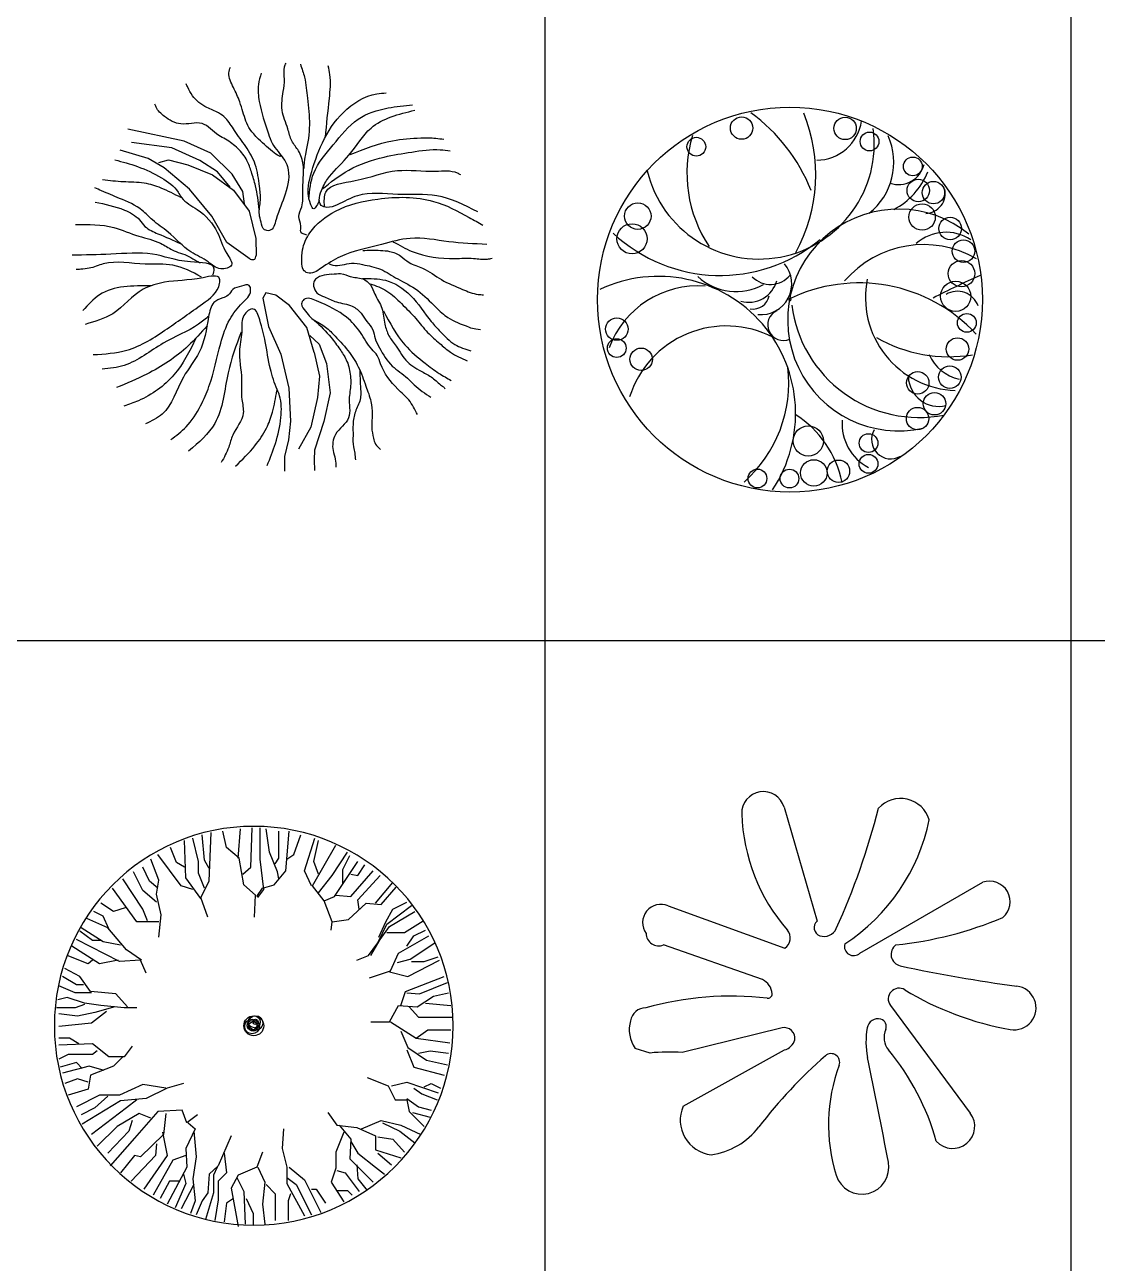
# Model space of a CAD drawing. Header units: inches. Extents: x 7658 to 73799, y 48 to 40262.
# Drawn here: x 15662 to 19835, y 28702 to 33521 of the extents above; entities that cross this region are included whole.
import ezdxf

# ---------------------------------------------------------------- set-up
doc = ezdxf.new("R2010")
doc.units = ezdxf.units.IN
doc.layers.add('www.cad-blocks.net', color=7, linetype='Continuous')

# ---------------------------------------------------------------- blocks, each defined once
blk = doc.blocks.new('A$C516926BB')
for p, q in [((6.2986, 38.5194), (6.2986, 0)), ((8.3458, 38.5194), (8.3458, 0)), ((0, 30.4302), (62.4121, 30.4302))]:
    blk.add_line(p, q)
blk = doc.blocks.new('A$C25593A0F')
at = {"color": 0}
for p, q in [((0.4358, 1.2842), (0.2168, 1.3314)), ((0.3881, 1.2579), (0.2319, 1.2792)), ((0.4967, 1.2087), (0.3881, 1.2579)), ((0.5394, 1.2371), (0.4358, 1.2842)), ((0.2967, 1.2171), (0.1866, 1.2491)), ((0.3589, 1.18), (0.2967, 1.2171)), ((0.3373, 1.2012), (0.375, 1.2121)), ((0.375, 1.2121), (0.4505, 1.1928)), ((0.5663, 1.1644), (0.4967, 1.2087)), ((0.6225, 1.1564), (0.5394, 1.2371)), ((0.4572, 1.0976), (0.3589, 1.18)), ((0.4505, 1.1928), (0.5465, 1.1531)), ((0.6148, 1.1049), (0.5663, 1.1644)), ((0.5465, 1.1531), (0.6276, 1.0935)), ((0.6647, 1.0886), (0.6225, 1.1564)), ((0.5436, 0.9931), (0.4572, 1.0976)), ((0.6276, 1.0935), (0.6886, 1.0115)), ((0.6705, 1.0399), (0.6647, 1.0886)), ((0.6019, 0.8901), (0.5436, 0.9931)), ((0.6886, 1.0115), (0.7154, 0.9061)), ((0.6933, 0.8253), (0.6019, 0.8901)), ((0.7154, 0.9061), (0.7162, 0.8399)), ((0.7542, 0.6941), (0.7424, 0.6731)), ((0.7934, 0.6849), (0.7542, 0.6941)), ((0.8458, 0.6444), (0.7934, 0.6849)), ((0.7424, 0.6731), (0.7647, 0.5634)), ((0.9138, 0.5594), (0.8458, 0.6444)), ((0.7647, 0.5634), (0.8117, 0.4549)), ((0.9425, 0.4614), (0.9138, 0.5594)), ((0.9255, 0.528), (0.9609, 0.494)), ((0.9609, 0.494), (0.9896, 0.4195)), ((0.8117, 0.4549), (0.8431, 0.3229)), ((0.9425, 0.4614), (0.9622, 0.3698)), ((0.9896, 0.4195), (1.004, 0.3045)), ((0.9622, 0.3698), (0.9556, 0.2875)), ((0.8431, 0.3229), (0.8497, 0.1948)), ((1.004, 0.3045), (0.9792, 0.1934)), ((0.9556, 0.2875), (0.9295, 0.1712)), ((0.8497, 0.1948), (0.8418, 0.1228)), ((0.9792, 0.1934), (0.9438, 0.0823)), ((0.9295, 0.1712), (0.8811, 0.0863)), ((0.8418, 0.1228), (0.8261, 0.0575)), ((0.8261, 0.0575), (0.8261, 0.0301)), ((0.9438, 0.0823), (0.9425, 0.0444)), ((0.8261, 0.0301), (0.8261, 0)), ((0.9425, 0.0444), (0.9438, 0.0026))]:
    blk.add_line(p, q, dxfattribs=at)
for points, knots in [([(0.736, 1.5492), (0.7317, 1.5345), (0.7211, 1.4985), (0.7285, 1.4162), (0.7552, 1.3425), (0.7765, 1.2748), (0.8081, 1.2366), (0.854, 1.1775), (0.8326, 1.0734), (0.7987, 1.0049), (0.7822, 0.9325), (0.7413, 0.9379), (0.7367, 0.9699), (0.7238, 1.0066), (0.7369, 1.0545), (0.7277, 1.1191), (0.719, 1.1927), (0.6778, 1.2641), (0.634, 1.3203), (0.605, 1.37), (0.5662, 1.3989), (0.5169, 1.4157), (0.4712, 1.4491), (0.4539, 1.4876), (0.4461, 1.5031), (0.4439, 1.5074)], [0, 0, 0, 0, 65.541073, 160.694049, 348.172882, 405.507535, 462.524762, 561.213742, 714.962771, 866.518436, 938.32337, 966.05178, 1013.114402, 1057.123591, 1137.384909, 1214.61103, 1338.310866, 1452.555338, 1563.009126, 1647.71654, 1696.534849, 1767.614655, 1872.828316, 1926.603424, 1947.599488, 1947.599488, 1947.599488, 1947.599488]), ([(0.8088, 1.2338), (0.825, 1.2041), (0.7081, 1.3025), (0.6756, 1.3536), (0.6562, 1.4338), (0.6291, 1.4916), (0.6051, 1.5384), (0.6136, 1.5652), (0.6159, 1.5726)], [0, 0, 0, 0, 145.570651, 269.298805, 381.320779, 469.607025, 555.635056, 588.44999, 588.44999, 588.44999, 588.44999]), ([(0.9139, 0.9186), (0.9038, 0.9215), (0.8849, 0.9269), (0.8949, 0.9604), (0.8756, 0.9913), (0.9008, 1.0351), (0.8974, 1.0848), (0.8992, 1.1393), (0.903, 1.1931), (0.886, 1.2455), (0.8512, 1.2843), (0.839, 1.3413), (0.8097, 1.4025), (0.8207, 1.4697), (0.8293, 1.5252), (0.8216, 1.5638), (0.8305, 1.5832), (0.8326, 1.5878)], [0, 0, 0, 0, 37.973259, 71.135714, 124.552336, 182.028596, 267.522415, 337.011466, 417.379141, 498.676151, 566.380884, 636.704274, 745.654448, 851.433321, 919.841644, 989.732375, 1011.157723, 1011.157723, 1011.157723, 1011.157723]), ([(0.8886, 1.5842), (0.8944, 1.5672), (0.9088, 1.5241), (0.9167, 1.4444), (0.928, 1.3471), (0.9156, 1.2638), (0.9025, 1.208), (0.902, 1.1866), (0.9018, 1.1786)], [0, 0, 0, 0, 77.224975, 195.373578, 343.564074, 497.717569, 555.374827, 589.797041, 589.797041, 589.797041, 589.797041]), ([(0.9856, 1.2995), (0.9907, 1.3495), (0.9988, 1.4303), (1.0094, 1.5244), (0.9992, 1.5659), (0.9964, 1.577)], [0, 0, 0, 0, 217.740644, 351.863641, 401.089026, 401.089026, 401.089026, 401.089026]), ([(0.9621, 1.0554), (0.9592, 1.0481), (0.9547, 1.0364), (0.9387, 1.0146), (0.9102, 1.0767), (0.927, 1.1547), (0.97, 1.2838), (1.0482, 1.4039), (1.1484, 1.4677), (1.2106, 1.4712), (1.2227, 1.4719)], [0, 0, 0, 0, 36.730155, 59.06822, 86.240506, 248.873448, 445.164536, 650.629192, 865.621161, 917.984459, 917.984459, 917.984459, 917.984459]), ([(0.7286, 1.019), (0.7249, 1.0497), (0.7188, 1.0993), (0.6991, 1.162), (0.6817, 1.2138), (0.6464, 1.2579), (0.6064, 1.2882), (0.5555, 1.3126), (0.5101, 1.3709), (0.4246, 1.3389), (0.3642, 1.3751), (0.3303, 1.4054), (0.3236, 1.4249), (0.3222, 1.4289)], [0, 0, 0, 0, 132.849263, 214.739365, 283.0246, 366.852488, 453.222816, 496.774638, 611.371074, 730.472214, 830.272433, 901.160815, 918.878496, 918.878496, 918.878496, 918.878496]), ([(0.9214, 1.0576), (0.9246, 1.0929), (0.9319, 1.1737), (1.019, 1.2701), (1.1004, 1.3779), (1.2201, 1.4159), (1.2932, 1.4227), (1.325, 1.4257)], [0, 0, 0, 0, 149.27375, 341.153901, 541.108169, 720.125367, 858.699306, 858.699306, 858.699306, 858.699306]), ([(1.5791, 1.0092), (1.5269, 1.0357), (1.4284, 1.0856), (1.2667, 1.0713), (1.1297, 1.0908), (1.0461, 1.0418), (0.9986, 1.0229), (0.9508, 1.0372), (0.9712, 1.1023), (1.0102, 1.1627), (1.088, 1.2315), (1.1616, 1.3629), (1.2709, 1.3895), (1.3338, 1.4048)], [0, 0, 0, 0, 246.176424, 464.393362, 690.507003, 814.998082, 873.635069, 907.117287, 1003.636368, 1079.473687, 1241.609586, 1436.974436, 1701.339846, 1701.339846, 1701.339846, 1701.339846]), ([(0.972, 1.0971), (1.0056, 1.1241), (1.0775, 1.1818), (1.2017, 1.223), (1.322, 1.2425), (1.4088, 1.2553), (1.4585, 1.2484), (1.4713, 1.2466)], [0, 0, 0, 0, 184.565264, 395.02522, 552.475992, 712.580082, 768.248003, 768.248003, 768.248003, 768.248003]), ([(1.082, 1.2323), (1.1362, 1.2537), (1.2249, 1.2888), (1.3395, 1.2974), (1.4067, 1.298), (1.4365, 1.2933), (1.4471, 1.2916)], [0, 0, 0, 0, 249.343375, 408.155328, 491.923589, 538.183611, 538.183611, 538.183611, 538.183611]), ([(0.1664, 1.2115), (0.1963, 1.2037), (0.2594, 1.1873), (0.3434, 1.1473), (0.4043, 1.1053), (0.4326, 1.0481), (0.5027, 1.0166), (0.5705, 0.9391), (0.586, 0.8631), (0.6382, 0.7976), (0.5686, 0.7789), (0.5263, 0.8227), (0.4472, 0.8545), (0.3869, 0.9257), (0.317, 0.9709), (0.2642, 1.0283), (0.1919, 1.0589), (0.129, 1.0849), (0.0971, 1.0994), (0.0882, 1.1034)], [0, 0, 0, 0, 132.529854, 280.199942, 402.476276, 438.74343, 549.522913, 718.180355, 849.331614, 919.223601, 982.796161, 1062.457866, 1174.015627, 1343.377082, 1454.172862, 1531.52106, 1675.991171, 1784.379298, 1826.74219, 1826.74219, 1826.74219, 1826.74219]), ([(0.9819, 1.0301), (0.9811, 1.0507), (0.9785, 1.1165), (1.1289, 1.1278), (1.2557, 1.1835), (1.3917, 1.1611), (1.4786, 1.1732), (1.5069, 1.1566), (1.5109, 1.1543)], [0, 0, 0, 0, 80.909824, 257.545161, 499.400431, 714.337852, 834.809515, 854.606023, 854.606023, 854.606023, 854.606023]), ([(0.1187, 1.1347), (0.1456, 1.1317), (0.1994, 1.1258), (0.2765, 1.1268), (0.3515, 1.1026), (0.3966, 1.0793), (0.4219, 1.0663)], [0, 0, 0, 0, 116.65374, 233.338609, 329.603007, 452.228888, 452.228888, 452.228888, 452.228888]), ([(1.6136, 0.8827), (1.5644, 0.8849), (1.4651, 0.8892), (1.3267, 0.918), (1.1875, 0.8761), (1.0627, 0.8514), (0.9804, 0.7982), (0.9267, 0.7612), (0.8943, 0.7853), (0.8942, 0.8206), (0.8937, 0.8697), (0.9315, 0.9482), (1.0326, 1.029), (1.2038, 1.0681), (1.39, 1.0705), (1.5194, 1.0029), (1.5805, 0.9674), (1.5979, 0.9574)], [0, 0, 0, 0, 212.883975, 429.810382, 593.082145, 834.442987, 959.139952, 1038.772854, 1069.585106, 1111.571204, 1181.144614, 1283.725769, 1471.710971, 1717.953897, 2030.183826, 2248.823186, 2335.514388, 2335.514388, 2335.514388, 2335.514388]), ([(0.0902, 1.0472), (0.1285, 1.0393), (0.1898, 1.0268), (0.2572, 0.9902), (0.2867, 0.9435), (0.3471, 0.9193), (0.3935, 0.8986), (0.4224, 0.8857)], [0, 0, 0, 0, 168.662596, 270.326505, 317.445893, 400.928257, 538.898239, 538.898239, 538.898239, 538.898239]), ([(0.0131, 0.9599), (0.064, 0.9606), (0.1496, 0.9617), (0.2407, 0.9177), (0.3029, 0.9037), (0.3395, 0.8903), (0.3674, 0.8748), (0.4016, 0.8525), (0.446, 0.8441), (0.4792, 0.821), (0.4942, 0.8131), (0.4982, 0.8109)], [0, 0, 0, 0, 215.707839, 362.833663, 428.065273, 490.573155, 529.932788, 565.521105, 665.577898, 718.687322, 738.483829, 738.483829, 738.483829, 738.483829]), ([(1.2487, 0.8933), (1.273, 0.8796), (1.3465, 0.8381), (1.4581, 0.8242), (1.5559, 0.8313), (1.6049, 0.8218), (1.6284, 0.8277), (1.6345, 0.8293)], [0, 0, 0, 0, 120.162128, 362.060366, 467.297502, 544.438036, 571.343259, 571.343259, 571.343259, 571.343259]), ([(0.548, 0.7637), (0.5507, 0.7716), (0.5648, 0.8133), (0.4217, 0.8085), (0.317, 0.8567), (0.1524, 0.8429), (0.0495, 0.8415), (0, 0.8408)], [0, 0, 0, 0, 32.792471, 172.466334, 389.166435, 622.192097, 838.377783, 838.377783, 838.377783, 838.377783]), ([(0.5036, 0.7558), (0.4673, 0.7752), (0.3986, 0.8118), (0.2662, 0.7987), (0.1541, 0.8252), (0.0752, 0.789), (0.0388, 0.7862), (0.0218, 0.785), (0.0157, 0.7846)], [0, 0, 0, 0, 172.724971, 326.925366, 561.837646, 644.454022, 691.771733, 718.147599, 718.147599, 718.147599, 718.147599]), ([(0.6933, 0.8253), (0.7, 0.8237), (0.7129, 0.8206), (0.7152, 0.8334), (0.7164, 0.8395)], [0, 0, 0, 0, 24.926654, 47.623339, 47.623339, 47.623339, 47.623339]), ([(1.1309, 0.8593), (1.154, 0.8598), (1.189, 0.8606), (1.2396, 0.8567), (1.2788, 0.8407), (1.3136, 0.8057), (1.375, 0.7908), (1.4363, 0.7406), (1.5109, 0.712), (1.5653, 0.6879), (1.5935, 0.6871), (1.6005, 0.6868)], [0, 0, 0, 0, 99.59912, 150.650254, 218.006273, 276.997132, 358.662734, 481.74985, 612.062839, 702.98055, 733.106947, 733.106947, 733.106947, 733.106947]), ([(1.0001, 0.8071), (1.0049, 0.805), (1.0325, 0.7931), (1.0777, 0.8156), (1.1396, 0.8018), (1.2038, 0.7909), (1.2673, 0.7441), (1.3473, 0.7109), (1.4139, 0.6361), (1.4719, 0.5878), (1.515, 0.5724), (1.5587, 0.5552), (1.5895, 0.5513)], [0, 0, 0, 0, 0.567325, 3.289525, 4.848224, 7.544422, 10.379539, 13.529769, 16.638223, 19.407212, 23.776486, 24.593366, 24.593366, 24.593366, 24.593366]), ([(0.0824, 0.4539), (0.1269, 0.4564), (0.2313, 0.4621), (0.37, 0.5531), (0.4872, 0.6367), (0.5728, 0.6981), (0.5774, 0.7687), (0.4631, 0.7397), (0.3845, 0.7447), (0.2503, 0.7083), (0.1764, 0.6068), (0.0887, 0.5822), (0.051, 0.5716)], [0, 0, 0, 0, 189.502779, 445.030444, 686.361177, 835.705117, 861.991927, 954.24672, 1171.883568, 1296.918326, 1515.607521, 1680.765235, 1680.765235, 1680.765235, 1680.765235]), ([(0.3848, 0.123), (0.4054, 0.1386), (0.4527, 0.1743), (0.4991, 0.2487), (0.5472, 0.3574), (0.5688, 0.4739), (0.6063, 0.5883), (0.6552, 0.6502), (0.6993, 0.6867), (0.6917, 0.7316), (0.6557, 0.7175), (0.6245, 0.7136), (0.6107, 0.6831), (0.5814, 0.6729), (0.5416, 0.657), (0.5252, 0.5702), (0.51, 0.4666), (0.4155, 0.3576), (0.3842, 0.2303), (0.309, 0.1953), (0.2854, 0.1844)], [0, 0, 0, 0, 110.643901, 253.900205, 370.781964, 621.766479, 764.406972, 880.872181, 963.700134, 992.850508, 1036.235661, 1088.579505, 1129.943859, 1163.555065, 1219.037586, 1303.43537, 1509.300971, 1673.94187, 1912.006051, 2020.604934, 2020.604934, 2020.604934, 2020.604934]), ([(1.0092, 0.7662), (0.9966, 0.7656), (0.9723, 0.7644), (0.941, 0.7468), (0.938, 0.7169), (0.9513, 0.6903), (0.9881, 0.6769), (1.0314, 0.6541), (1.0864, 0.6501), (1.1254, 0.6173), (1.1453, 0.5819), (1.1735, 0.554), (1.1773, 0.5139), (1.2036, 0.4666), (1.2384, 0.4069), (1.2973, 0.373), (1.3401, 0.3243), (1.3735, 0.3027), (1.3964, 0.2879)], [0, 0, 0, 0, 55.013453, 106.118915, 134.532662, 176.52479, 223.60907, 296.889704, 388.52482, 451.310649, 506.549063, 564.407465, 614.967184, 672.939284, 796.954562, 905.21488, 958.345021, 1075.200254, 1075.200254, 1075.200254, 1075.200254]), ([(1.0092, 0.7662), (1.023, 0.7685), (1.0572, 0.772), (1.0821, 0.7521), (1.1295, 0.7549), (1.1646, 0.7263), (1.1788, 0.6816), (1.2117, 0.6358), (1.2135, 0.5768), (1.2308, 0.5254), (1.2671, 0.4807), (1.299, 0.4207), (1.359, 0.3889), (1.4085, 0.3624), (1.4347, 0.333), (1.4467, 0.3286), (1.451, 0.3209)], [86.946786, 86.946786, 86.946786, 86.946786, 130.246726, 209.493248, 307.775519, 383.979982, 462.139975, 584.616574, 711.976685, 806.011036, 903.682411, 1055.002097, 1201.917198, 1296.928758, 1393.999219, 1423.756646, 1423.756646, 1423.756646, 1423.756646]), ([(1.1296, 0.7494), (1.1603, 0.75), (1.2293, 0.7512), (1.3282, 0.6856), (1.3793, 0.6003), (1.4379, 0.5377), (1.4841, 0.4893), (1.5302, 0.4752), (1.5521, 0.4685)], [0, 0, 0, 0, 130.007038, 292.727157, 479.874148, 555.685755, 663.484474, 760.48636, 760.48636, 760.48636, 760.48636]), ([(1.1597, 0.7298), (1.1824, 0.7217), (1.2287, 0.7052), (1.2833, 0.6508), (1.3365, 0.598), (1.3801, 0.5402), (1.4281, 0.4996), (1.476, 0.4569), (1.5151, 0.4394), (1.5377, 0.4293)], [0, 0, 0, 0, 102.640833, 209.206072, 326.120112, 427.374173, 519.113435, 596.570065, 702.456832, 702.456832, 702.456832, 702.456832]), ([(0.3093, 0.7208), (0.2359, 0.7217), (0.1302, 0.7229), (0.0625, 0.648), (0.0419, 0.6251)], [0, 0, 0, 0, 294.490142, 423.39523, 423.39523, 423.39523, 423.39523]), ([(1.3443, 0.2202), (1.3341, 0.2402), (1.3146, 0.2783), (1.2514, 0.3313), (1.2065, 0.3895), (1.1908, 0.4514), (1.1532, 0.4848), (1.1254, 0.5424), (1.0566, 0.6163), (0.9854, 0.6491), (0.9071, 0.6816), (0.8868, 0.646), (0.9096, 0.6229), (0.9311, 0.5906), (0.9771, 0.5721), (1.0237, 0.5262), (1.0727, 0.4739), (1.1179, 0.4061), (1.1406, 0.3364), (1.1644, 0.2761), (1.1697, 0.2207), (1.1635, 0.173), (1.1709, 0.1344), (1.1794, 0.1032), (1.1931, 0.0912), (1.2005, 0.0846)], [0, 0, 0, 0, 95.779291, 182.079207, 352.613694, 403.154897, 449.73965, 562.989267, 677.606548, 868.425629, 940.230563, 967.958973, 1015.021595, 1059.030784, 1139.292102, 1216.518223, 1340.218059, 1448.114874, 1564.01382, 1655.275842, 1726.008591, 1801.118492, 1860.516695, 1895.396454, 1936.91854, 1936.91854, 1936.91854, 1936.91854]), ([(0.7589, 0.0222), (0.7706, 0.0507), (0.7955, 0.111), (0.8149, 0.2022), (0.8161, 0.2759), (0.7901, 0.3357), (0.767, 0.4041), (0.7542, 0.501), (0.7365, 0.5699), (0.7121, 0.6478), (0.656, 0.6039), (0.6652, 0.5437), (0.6429, 0.4614), (0.6643, 0.3701), (0.6559, 0.2878), (0.6766, 0.211), (0.6259, 0.1561), (0.6101, 0.0877), (0.5914, 0.0536), (0.5807, 0.0341)], [0, 0, 0, 0, 132.529854, 280.199942, 402.476276, 438.74343, 560.124217, 715.834022, 841.916477, 911.808465, 975.381025, 1055.04273, 1166.60049, 1335.961946, 1446.757726, 1524.105923, 1659.887467, 1731.116294, 1826.343914, 1826.343914, 1826.343914, 1826.343914]), ([(0.5326, 0.6039), (0.5193, 0.593), (0.4656, 0.5491), (0.3454, 0.5037), (0.2344, 0.4096), (0.1463, 0.4001), (0.1168, 0.3969)], [0, 0, 0, 0, 73.650696, 298.126845, 548.497054, 674.589892, 674.589892, 674.589892, 674.589892]), ([(0.9438, 0.5869), (0.9661, 0.5654), (1.0021, 0.5307), (1.0402, 0.4773), (1.0711, 0.4321), (1.085, 0.3775), (1.0851, 0.3272), (1.0739, 0.272), (1.0933, 0.2002), (1.018, 0.1543), (1.0103, 0.0891), (1.0256, 0.0487), (1.026, 0.0264), (1.0262, 0.0157)], [0, 0, 0, 0, 132.849263, 214.739365, 283.0246, 366.852488, 453.222816, 496.774638, 611.371074, 730.472214, 820.082615, 869.368494, 915.378054, 915.378054, 915.378054, 915.378054]), ([(1.212, 0.624), (1.2363, 0.5773), (1.2772, 0.4985), (1.3633, 0.4282), (1.4237, 0.3818), (1.459, 0.3623), (1.4749, 0.3535)], [0, 0, 0, 0, 223.56183, 377.851394, 473.294381, 551.599124, 551.599124, 551.599124, 551.599124]), ([(0.5261, 0.566), (0.502, 0.539), (0.4346, 0.4636), (0.3122, 0.3832), (0.2126, 0.3419), (0.1729, 0.3255)], [0, 0, 0, 0, 155.452635, 435.281811, 620.33867, 620.33867, 620.33867, 620.33867]), ([(0.6574, 0.5414), (0.6383, 0.4897), (0.5959, 0.3748), (0.585, 0.1903), (0.4926, 0.1116), (0.4535, 0.0783)], [0, 0, 0, 0, 238.840672, 530.826727, 744.262734, 744.262734, 744.262734, 744.262734]), ([(0.4811, 0.5168), (0.4573, 0.4664), (0.4065, 0.3654), (0.2935, 0.2851), (0.2206, 0.2601), (0.2017, 0.2537)], [0.718895, 0.718895, 0.718895, 0.718895, 6.818286, 13.148926, 15.366286, 15.366286, 15.366286, 15.366286]), ([(1.1194, 0.3937), (1.1201, 0.3729), (1.1213, 0.3348), (1.1261, 0.2781), (1.0994, 0.2326), (1.0917, 0.1844), (1.0942, 0.1385), (1.0915, 0.1008), (1.101, 0.0703), (1.1019, 0.0535), (1.1024, 0.0448)], [0, 0, 0, 0, 90.203963, 165.332225, 237.865861, 310.417922, 372.379456, 436.246295, 470.869252, 508.60929, 508.60929, 508.60929, 508.60929]), ([(0.636, 0.0196), (0.6623, 0.0452), (0.7081, 0.0897), (0.7569, 0.1617), (0.7837, 0.2354), (0.7921, 0.2855), (0.7968, 0.3136)], [0, 0, 0, 0, 158.108217, 274.793086, 371.057483, 493.683364, 493.683364, 493.683364, 493.683364])]:
    blk.add_open_spline(points, degree=3, knots=knots, dxfattribs=at)
blk = doc.blocks.new('A$C2D45178B')
at = {"color": 0}
for centre, major_axis, start_param, end_param in [((0.7488, 0.7488), (-0.7488, 0), 3.141593299171737, 9.424778606351325), ((0.5609, 1.4165), (-0.0309, 0.0309), 3.926991, 10.210176), ((0.1922, 0.9201), (0.486, 0.486), 5.876212, 6.438479), ((0.2147, 1.2361), (-0.4486, 0.4486), 3.426978, 4.312665), ((0.9634, 1.4152), (0.0309, 0.0309), 5.497787, 11.780972), ((0.629, 1.3549), (0.4481, 0), 3.379373, 6.417378), ((0.8508, 1.4701), (-0.1264, 0.1264), 2.368136, 3.778347), ((1.0585, 1.364), (-0.0258, 0.0258), 3.926991, 10.210176), ((0.8604, 1.24), (-0.3623, 0.3623), 0.492492, 1.374365), ((0.3847, 1.3438), (0.0258, 0.0258), 5.497787, 11.780972), ((0.8995, 1.2834), (-0.1793, 0.1793), 3.029296, 4.341321), ((1.227, 1.2671), (-0.0258, 0.0258), 3.926991, 10.210176), ((1.1715, 1.2986), (-0.0721, 0.0721), 2.024092, 3.694135), ((1.0251, 1.3482), (-0.1975, 0.1975), 2.831096, 3.552182), ((1.2483, 1.1734), (0.0309, 0.0309), 5.497787, 11.780972), ((1.307, 1.165), (-0.0309, 0.0309), 3.926991, 10.210176), ((1.2758, 1.1615), (0.0545, 0.0545), 3.946693, 5.737907), ((0.1569, 1.0737), (0.0364, 0.0364), 5.497787, 11.780972), ((1.1715, 0.6696), (-0.4315, 0), 4.024705, 8.078255), ((1.2629, 1.0702), (-0.0364, 0.0364), 3.926991, 10.210176), ((1.3724, 1.0257), (0.0309, 0.0309), 5.497787, 11.780972), ((0.1345, 0.9855), (-0.0415, 0.0415), 3.926991, 10.210176), ((1.3557, 0.8371), (0.1228, 0.1228), 0.194109, 1.510879), ((0.4777, 1.4528), (0.6099, 0), 3.960137, 5.404372), ((1.2703, 0.5549), (0.2884, 0.2884), 0.261094, 1.6442), ((1.424, 0.9373), (0.0309, 0.0309), 5.497787, 11.780972), ((0.2374, 0.3057), (-0.5335, 0), 2.550804, 5.155227), ((0.6361, 0.8103), (0.0849, 0.0849), 3.826238, 6.208867), ((1.018, 0.1925), (-0.6212, 0), 3.889109, 5.173529), ((1.4161, 0.8498), (-0.0364, 0.0364), 3.926991, 10.210176), ((0.5394, 1.0026), (0.157, 0.157), 3.190465, 4.430385), ((0.5883, 0.8517), (0.08, 0.08), 3.658717, 5.234425), ((0.6726, 0.9064), (-0.0696, 0.0696), 1.561481, 3.246232), ((1.4047, 0.7571), (-0.2561, 0.2561), 0.586851, 2.321309), ((2.4755, -1.459), (-1.7703, 1.7703), -0.380432, -0.299185), ((1.3937, 0.7616), (-0.0415, 0.0415), 3.926991, 10.210176), ((0.3916, 0.433), (-0.2612, 0.2612), -0.859718, 0.431716), ((1.4004, 0.6954), (-0.0607, 0.0607), 4.275245, 6.033127), ((0.6041, 0.7772), (-0.0462, 0.0462), 2.21252, 3.722516), ((0.7488, 0.7488), (0.00331, 0.00331), 0.782204, 3.923796), ((0.7488, 0.7488), (0.00331, 0.00331), 3.923796, 7.065389), ((1.2518, 0.7901), (-0.4999, 0), 0.126548, 1.764433), ((0.0751, 0.6342), (-0.0309, 0.0309), 3.926991, 10.210176), ((0.723, 0.6505), (-0.0429, 0.0429), -0.346326, 2.786166), ((1.4371, 0.6583), (0.0258, 0.0258), 5.497787, 11.780972), ((0.5014, 0.2514), (0.2792, 0.2792), 0.309255, 2.051214), ((0.0749, 0.5602), (-0.0258, 0.0258), 3.926991, 10.210176), ((1.3672, 1.0971), (0.4034, 0.4034), 3.410419, 4.088375), ((1.4007, 0.5566), (-0.0309, 0.0309), 3.926991, 10.210176), ((0.17, 0.5165), (-0.0309, 0.0309), 3.926991, 10.210176), ((1.4477, 0.6086), (0.1232, 0.1232), 2.794834, 3.691407), ((0.2263, 0.4257), (-0.3662, 0.3662), 3.083168, 4.042692), ((1.371, 0.4468), (-0.0309, 0.0309), 3.926991, 10.210176), ((1.2459, 0.4248), (-0.0309, 0.0309), 3.926991, 10.210176), ((1.3282, 0.4519), (0.084, 0.084), 2.395075, 4.156925), ((1.3115, 0.3438), (-0.0309, 0.0309), 3.926991, 10.210176), ((0.5561, -0.0403), (0.2849, 0.2849), 5.692118, 6.510365), ((1.2455, 0.2857), (-0.0309, 0.0309), 3.926991, 10.210176), ((0.8201, 0.1988), (0.0415, 0.0415), 5.497787, 11.780972), ((1.1435, 0.2655), (-0.1356, 0.1356), 0.714194, 1.873613), ((1.1414, 0.2042), (0.0531, 0.0531), 1.827743, 4.453217), ((1.0547, 0.1906), (0.0258, 0.0258), 5.497787, 11.780972), ((1.0545, 0.1098), (0.0258, 0.0258), 5.497787, 11.780972), ((0.8418, 0.0745), (-0.0364, 0.0364), 3.926991, 10.210176), ((0.9375, 0.081), (-0.0309, 0.0309), 3.926991, 10.210176), ((0.6225, 0.0528), (0.0258, 0.0258), 5.497787, 11.780972), ((0.747, 0.0524), (-0.0258, 0.0258), 3.926991, 10.210176)]:
    blk.add_ellipse(centre, major_axis=major_axis, ratio=1, start_param=start_param, end_param=end_param, dxfattribs=at)
blk = doc.blocks.new('A$C0571028B')
at = {"color": 0}
for p, q in [((0.7138, 1.4335), (0.7229, 1.5466)), ((0.7636, 1.3974), (0.7681, 1.5511)), ((0.7998, 1.429), (0.7998, 1.5511)), ((0.836, 1.4562), (0.8225, 1.5466)), ((0.5101, 1.3567), (0.5056, 1.5014)), ((0.5599, 1.42), (0.5373, 1.5104)), ((0.5826, 1.4245), (0.5735, 1.524)), ((0.6007, 1.3431), (0.6097, 1.533)), ((0.6686, 1.4742), (0.655, 1.5376)), ((0.8723, 1.4335), (0.8723, 1.5376)), ((0.8994, 1.3838), (0.913, 1.5376)), ((0.9311, 1.4471), (0.9583, 1.524)), ((0.9718, 1.3838), (1.0126, 1.5104)), ((1.008, 1.42), (1.0261, 1.5014)), ((0.492, 1.325), (0.4015, 1.4471)), ((0.4739, 1.4155), (0.4513, 1.4742)), ((0.7184, 1.4335), (0.6686, 1.4742)), ((0.8677, 1.3793), (0.836, 1.4562)), ((0.9039, 1.429), (0.9311, 1.4471)), ((1.0035, 1.325), (1.094, 1.4833)), ((1.0805, 1.3657), (1.1393, 1.4562)), ((0.406, 1.3476), (0.3744, 1.429)), ((0.5056, 1.3974), (0.4739, 1.4155)), ((0.5599, 1.3748), (0.5599, 1.42)), ((0.6007, 1.3928), (0.5826, 1.4245)), ((0.7365, 1.3295), (0.7184, 1.4335)), ((0.8134, 1.3114), (0.7998, 1.429)), ((0.8587, 1.4109), (0.8723, 1.4335)), ((1.0261, 1.3702), (1.008, 1.42)), ((1.0895, 1.2843), (1.18, 1.42)), ((1.1212, 1.3883), (1.1484, 1.4426)), ((1.18, 1.3657), (1.2072, 1.4064)), ((0.3427, 1.2346), (0.2657, 1.3521)), ((0.3427, 1.3069), (0.3065, 1.3793)), ((0.3698, 1.3431), (0.3427, 1.3974)), ((0.569, 1.2753), (0.5101, 1.3567)), ((0.5826, 1.316), (0.5599, 1.3748)), ((0.7319, 1.3702), (0.7636, 1.3974)), ((0.8541, 1.3295), (0.8994, 1.3838)), ((0.8723, 1.3521), (0.8677, 1.3793)), ((0.999, 1.325), (0.9718, 1.3838)), ((1.0261, 1.2979), (1.0805, 1.3657)), ((1.1212, 1.3341), (1.1212, 1.3883)), ((1.1529, 1.2843), (1.2389, 1.3838)), ((1.1529, 1.3702), (1.18, 1.3657)), ((1.18, 1.2707), (1.266, 1.3657)), ((0.32, 1.1848), (0.225, 1.316)), ((0.397, 1.2617), (0.3427, 1.3069)), ((0.4015, 1.316), (0.3698, 1.3431)), ((0.397, 1.2934), (0.406, 1.3476)), ((0.5373, 1.3114), (0.492, 1.325)), ((0.569, 1.2798), (0.6007, 1.3431)), ((0.7817, 1.2888), (0.7365, 1.3295)), ((0.7863, 1.2843), (0.8089, 1.316)), ((0.7908, 1.2798), (0.8134, 1.3114)), ((0.8089, 1.316), (0.8541, 1.3295)), ((1.0488, 1.2662), (1.0035, 1.325)), ((1.2479, 1.2572), (1.3158, 1.3386)), ((1.2706, 1.2527), (1.3294, 1.3205)), ((0.2295, 1.2255), (0.1797, 1.2572)), ((0.4151, 1.212), (0.397, 1.2934)), ((0.5961, 1.2029), (0.569, 1.2798)), ((0.7772, 1.2029), (0.7817, 1.2888)), ((1.0488, 1.2662), (1.0895, 1.2843)), ((1.0805, 1.1848), (1.0488, 1.2662)), ((1.094, 1.2888), (1.1529, 1.2843)), ((1.1438, 1.1939), (1.2117, 1.2572)), ((1.1846, 1.2346), (1.18, 1.2707)), ((1.2117, 1.2572), (1.2706, 1.2527)), ((1.3158, 1.2346), (1.3701, 1.2617)), ((0.1888, 1.2074), (0.1526, 1.2255)), ((0.2114, 1.1577), (0.1888, 1.2074)), ((0.2748, 1.2391), (0.2295, 1.2255)), ((0.3608, 1.1893), (0.3427, 1.2346)), ((0.406, 1.126), (0.4151, 1.212)), ((1.2887, 1.1848), (1.3158, 1.2346)), ((1.2932, 1.1758), (1.3883, 1.2481)), ((1.3023, 1.1667), (1.4018, 1.2255)), ((0.1888, 1.1079), (0.1028, 1.1622)), ((0.2069, 1.1622), (0.1254, 1.1984)), ((0.2793, 1.0763), (0.2069, 1.1622)), ((0.406, 1.1848), (0.32, 1.1848)), ((1.0759, 1.1532), (1.0805, 1.1848)), ((1.0805, 1.1848), (1.1438, 1.1939)), ((1.257, 1.1034), (1.2932, 1.1758)), ((1.2615, 1.126), (1.2887, 1.1848)), ((1.266, 1.117), (1.3023, 1.1667)), ((1.3611, 1.1441), (1.4335, 1.1893)), ((0.2521, 1.0311), (0.0847, 1.117)), ((0.148, 1.1125), (0.0983, 1.1486)), ((0.1797, 1.1125), (0.148, 1.1125)), ((1.2298, 1.0537), (1.266, 1.117)), ((1.2932, 1.1441), (1.3611, 1.1441)), ((1.3385, 1.0627), (1.4561, 1.1306)), ((1.3701, 1.0899), (1.3973, 1.1306)), ((1.3973, 1.1306), (1.4426, 1.1532)), ((0.1752, 1.022), (0.0666, 1.0899)), ((0.2567, 1.0944), (0.1888, 1.1079)), ((0.3381, 1.0356), (0.2793, 1.0763)), ((1.2208, 1.0537), (1.257, 1.1034)), ((1.3068, 0.9949), (1.3385, 1.0627)), ((1.3837, 1.0401), (1.4788, 1.1034)), ((0.1299, 1.022), (0.0485, 1.0537)), ((0.148, 1.0356), (0.1299, 1.022)), ((0.2476, 1.0356), (0.1752, 1.022)), ((0.3336, 1.0356), (0.2521, 1.0311)), ((0.3563, 0.9858), (0.3336, 1.0356)), ((1.1755, 1.0356), (1.2208, 1.0537)), ((1.3339, 1.0265), (1.3837, 1.0401)), ((1.3747, 0.9723), (1.4969, 1.0356)), ((1.3883, 1.0311), (1.438, 1.0311)), ((1.438, 1.0311), (1.4924, 1.0492)), ((0.0847, 0.9406), (0.0304, 0.9723)), ((0.0983, 0.9723), (0.0394, 1.0039)), ((0.139, 0.9135), (0.0983, 0.9723)), ((1.2253, 0.9678), (1.3068, 0.9949)), ((1.3023, 0.9904), (1.3747, 0.9723)), ((1.3656, 0.9135), (1.515, 0.9723)), ((0.0801, 0.909), (0.0168, 0.9361)), ((0.1118, 0.9406), (0.0847, 0.9406)), ((1.4199, 0.9044), (1.5286, 0.9497)), ((0.0485, 0.8909), (0.0123, 0.8818)), ((0.1164, 0.8683), (0.0485, 0.8909)), ((0.1435, 0.909), (0.0801, 0.909)), ((0.1797, 0.8592), (0.1164, 0.8683)), ((0.2386, 0.9044), (0.139, 0.9135)), ((0.2838, 0.8547), (0.2386, 0.9044)), ((1.3475, 0.8592), (1.3656, 0.9135)), ((1.3701, 0.909), (1.4199, 0.9044)), ((1.4109, 0.8547), (1.4743, 0.8954)), ((1.4426, 0.8683), (1.5421, 0.8592)), ((1.4743, 0.8954), (1.5331, 0.909)), ((0.0801, 0.8502), (0.0077, 0.8502)), ((0.0892, 0.8185), (0.0168, 0.8276)), ((0.1164, 0.8637), (0.0801, 0.8502)), ((0.1571, 0.8321), (0.0892, 0.8185)), ((0.2024, 0.8366), (0.1435, 0.7914)), ((0.234, 0.8547), (0.1571, 0.8321)), ((0.2703, 0.8502), (0.1797, 0.8592)), ((0.32, 0.8502), (0.2703, 0.8502)), ((1.3023, 0.7959), (1.3385, 0.8592)), ((1.3385, 0.8592), (1.4109, 0.8547)), ((1.3792, 0.8547), (1.4154, 0.814)), ((0.1435, 0.7914), (0.0168, 0.7778)), ((1.2298, 0.7959), (1.3023, 0.7959)), ((1.3068, 0.7959), (1.4064, 0.7326)), ((1.4154, 0.814), (1.5467, 0.814)), ((0.0575, 0.7326), (0.0168, 0.7326)), ((0.0937, 0.71), (0.0575, 0.7326)), ((1.3475, 0.7597), (1.3747, 0.6964)), ((1.4064, 0.7326), (1.4516, 0.7643)), ((1.4064, 0.7326), (1.5376, 0.7145)), ((1.4516, 0.7643), (1.5421, 0.7643)), ((0.148, 0.71), (0.0168, 0.7055)), ((0.2114, 0.6602), (0.148, 0.71)), ((0.1661, 0.6829), (0.148, 0.6693)), ((0.3019, 0.7009), (0.2703, 0.6602)), ((1.3701, 0.6874), (1.3973, 0.6195)), ((1.3747, 0.6964), (1.4471, 0.6467)), ((1.4154, 0.6738), (1.4607, 0.6829)), ((1.4607, 0.6829), (1.5331, 0.6738)), ((0.053, 0.6693), (0.0168, 0.6512)), ((0.0847, 0.6376), (0.0213, 0.6195)), ((0.148, 0.6693), (0.053, 0.6693)), ((0.1073, 0.615), (0.0847, 0.6376)), ((0.2703, 0.6602), (0.2114, 0.6602)), ((0.2657, 0.6602), (0.2295, 0.6241)), ((1.4471, 0.6467), (1.5286, 0.6286)), ((0.1345, 0.6241), (0.0304, 0.5969)), ((0.139, 0.5879), (0.1299, 0.5336)), ((0.1933, 0.606), (0.1345, 0.6241)), ((0.2295, 0.6241), (0.139, 0.5879)), ((1.2163, 0.5788), (1.2977, 0.5472)), ((1.3973, 0.6195), (1.515, 0.5879)), ((0.0892, 0.5743), (0.0394, 0.5562)), ((0.1299, 0.5336), (0.053, 0.511)), ((0.1299, 0.5608), (0.0892, 0.5743)), ((0.3427, 0.5517), (0.2521, 0.511)), ((0.4332, 0.5381), (0.3427, 0.5517)), ((0.4377, 0.5381), (0.3563, 0.4974)), ((0.5011, 0.5562), (0.4377, 0.5381)), ((1.2977, 0.5472), (1.3249, 0.4929)), ((1.3113, 0.5472), (1.3701, 0.5608)), ((1.3701, 0.5608), (1.4924, 0.5201)), ((1.3973, 0.5381), (1.429, 0.5155)), ((1.438, 0.5427), (1.4652, 0.5562)), ((1.4652, 0.5562), (1.5014, 0.5381)), ((0.1752, 0.511), (0.0847, 0.4658)), ((0.2567, 0.4884), (0.1073, 0.398)), ((0.2069, 0.5065), (0.1571, 0.4613)), ((0.2521, 0.511), (0.1752, 0.511)), ((0.3563, 0.4974), (0.2567, 0.4884)), ((0.32, 0.4929), (0.2793, 0.4613)), ((1.3249, 0.4929), (1.3701, 0.4929)), ((1.3701, 0.4974), (1.4154, 0.4658)), ((1.3701, 0.4929), (1.3792, 0.4477)), ((1.429, 0.5155), (1.4878, 0.4929)), ((0.1571, 0.4613), (0.1028, 0.4341)), ((0.2793, 0.4613), (0.1435, 0.3573)), ((0.3291, 0.4387), (0.2431, 0.3889)), ((0.4015, 0.4477), (0.311, 0.3437)), ((0.3744, 0.4206), (0.3291, 0.4387)), ((0.4966, 0.4522), (0.4015, 0.4477)), ((0.4332, 0.4387), (0.4241, 0.3573)), ((0.5147, 0.4025), (0.4966, 0.4522)), ((0.5554, 0.4341), (0.5147, 0.4025)), ((1.0624, 0.4432), (1.0986, 0.3934)), ((1.3792, 0.4477), (1.438, 0.3889)), ((1.3928, 0.4432), (1.4607, 0.4251)), ((1.4154, 0.4658), (1.4652, 0.4522)), ((0.2431, 0.3889), (0.1661, 0.312)), ((0.3019, 0.4115), (0.2884, 0.3708)), ((0.5192, 0.4025), (0.5464, 0.3799)), ((1.0986, 0.3934), (1.1755, 0.3844)), ((1.1076, 0.3934), (1.1529, 0.3392)), ((1.1936, 0.3799), (1.2706, 0.4115)), ((1.2706, 0.4115), (1.3475, 0.3934)), ((1.2751, 0.4025), (1.343, 0.3708)), ((1.3475, 0.3934), (1.4245, 0.3573)), ((0.2884, 0.3708), (0.2069, 0.2849)), ((0.311, 0.3437), (0.2159, 0.2352)), ((0.4241, 0.3573), (0.3336, 0.2713)), ((0.4196, 0.3663), (0.4377, 0.2759)), ((0.5464, 0.3799), (0.5101, 0.303)), ((0.5418, 0.3708), (0.5509, 0.2713)), ((0.6867, 0.3527), (0.6369, 0.2352)), ((0.8904, 0.3799), (0.8858, 0.303)), ((1.1257, 0.3663), (1.094, 0.2894)), ((1.1529, 0.3392), (1.1484, 0.2623)), ((1.1755, 0.3844), (1.2479, 0.3527)), ((1.2479, 0.3527), (1.2479, 0.2985)), ((1.257, 0.3482), (1.3158, 0.3392)), ((1.3158, 0.3392), (1.3611, 0.2894)), ((1.343, 0.3708), (1.4018, 0.3256)), ((0.397, 0.3211), (0.3925, 0.2759)), ((0.5101, 0.303), (0.5147, 0.2306)), ((0.8089, 0.2894), (0.7863, 0.2306)), ((0.8858, 0.303), (0.9039, 0.2306)), ((1.094, 0.2894), (1.094, 0.2261)), ((1.1529, 0.3301), (1.18, 0.2849)), ((1.2479, 0.2985), (1.3475, 0.2668)), ((0.311, 0.2759), (0.2567, 0.208)), ((0.3925, 0.2759), (0.2974, 0.1764)), ((0.3336, 0.2713), (0.311, 0.2759)), ((0.4377, 0.2759), (0.3472, 0.1447)), ((0.4604, 0.2578), (0.3834, 0.1221)), ((0.5101, 0.2759), (0.4604, 0.2578)), ((0.5509, 0.2713), (0.5373, 0.1854)), ((0.6595, 0.2849), (0.6686, 0.208)), ((1.1484, 0.2623), (1.2389, 0.1718)), ((1.18, 0.2849), (1.2479, 0.2306)), ((1.257, 0.2849), (1.3113, 0.2397)), ((0.5147, 0.2306), (0.4377, 0.0859)), ((0.5011, 0.2035), (0.5101, 0.1673)), ((0.6007, 0.2035), (0.5961, 0.1311)), ((0.6369, 0.2352), (0.6007, 0.2035)), ((0.6324, 0.2306), (0.6188, 0.199)), ((0.6188, 0.199), (0.6188, 0.1311)), ((0.6686, 0.208), (0.6369, 0.1764)), ((0.7138, 0.199), (0.6867, 0.1492)), ((0.7863, 0.2306), (0.7138, 0.199)), ((0.7908, 0.2306), (0.8179, 0.1718)), ((0.9039, 0.2306), (0.9039, 0.1673)), ((0.913, 0.2306), (0.9718, 0.1809)), ((1.094, 0.2261), (1.0759, 0.1718)), ((1.0986, 0.2171), (1.1303, 0.208)), ((1.1303, 0.208), (1.1846, 0.1357)), ((1.1755, 0.2397), (1.18, 0.1854)), ((1.2479, 0.2306), (1.2841, 0.2035)), ((0.4468, 0.1764), (0.4106, 0.1085)), ((0.483, 0.1764), (0.4468, 0.1764)), ((0.5101, 0.1673), (0.4694, 0.0724)), ((0.5418, 0.1628), (0.492, 0.0678)), ((0.5373, 0.1854), (0.5464, 0.0995)), ((0.6369, 0.1764), (0.6369, 0.104)), ((0.6867, 0.1492), (0.7138, 0)), ((0.7093, 0.1899), (0.7365, 0.1357)), ((0.8179, 0.1718), (0.8089, 0.0859)), ((0.8225, 0.1628), (0.8587, 0.1266)), ((0.9039, 0.1899), (0.9401, 0.1628)), ((0.9039, 0.1673), (0.9718, 0.0407)), ((0.9401, 0.1628), (0.999, 0.0452)), ((0.9718, 0.1809), (1.0352, 0.0543)), ((0.999, 0.1447), (1.0171, 0.1447)), ((1.0171, 0.1447), (1.0533, 0.0904)), ((1.0759, 0.1718), (1.1257, 0.095)), ((1.18, 0.1854), (1.2163, 0.1402)), ((0.5464, 0.0995), (0.5283, 0.0497)), ((0.5735, 0.0995), (0.5509, 0.0452)), ((0.5961, 0.1311), (0.5735, 0.0995)), ((0.6188, 0.1311), (0.5871, 0.0271)), ((0.6369, 0.104), (0.6233, 0.0226)), ((0.6957, 0.1085), (0.6686, 0.0904)), ((0.7365, 0.1357), (0.741, 0.009)), ((0.7455, 0.1085), (0.7727, 0.0497)), ((0.8587, 0.1266), (0.8587, 0.0226)), ((0.9175, 0.1266), (0.9085, 0.0995)), ((0.9085, 0.0995), (0.9085, 0.0226)), ((1.0986, 0.1402), (1.1393, 0.1402)), ((1.1393, 0.1402), (1.1574, 0.1221)), ((0.6686, 0.0904), (0.6595, 0.0181)), ((0.7727, 0.0497), (0.7727, 0.0045)), ((0.8089, 0.0859), (0.8179, 0.009))]:
    blk.add_line(p, q, dxfattribs=at)
for centre, major_axis, start_param, end_param in [((0.7749, 0.7807), (0.776, 0), 0, 6.283185), ((0.7749, 0.7807), (-0.0274, 0.0274), 3.926991, 10.210176), ((0.7817, 0.7914), (-0.0202, 0.0202), 3.926991, 10.210176), ((0.7681, 0.7778), (0.0202, 0.0202), 5.497787, 11.780972), ((0.7681, 0.7823), (-0.0136, 0.0136), 3.926991, 10.210176), ((0.7727, 0.7778), (-0.0132, 0.0132), 3.926991, 10.210176), ((0.7772, 0.7959), (0.0163, 0.0163), 5.497787, 11.780972), ((0.7817, 0.7959), (0.00715, 0.00715), 5.497787, 11.780972)]:
    blk.add_ellipse(centre, major_axis=major_axis, ratio=1, start_param=start_param, end_param=end_param, dxfattribs=at)
blk = doc.blocks.new('A$C1BE51FBB')
at = {"color": 0}
for p, q in [((0.6022, 1.5055), (0.7303, 1.0619)), ((0.897, 0.938), (1.3752, 1.2135)), ((0.151, 1.1216), (0.6056, 0.9571)), ((0.5178, 0.8349), (0.1328, 0.9695)), ((1.0156, 0.7343), (1.3266, 0.3155)), ((0.5941, 0.6472), (0.2049, 0.551)), ((0.0807, 0.549), (0.023, 0.5671)), ((0.2091, 0.3418), (0.6037, 0.561))]:
    blk.add_line(p, q, dxfattribs=at)
for centre, major_axis, start_param, end_param in [((0.5214, 1.4822), (0.0595, 0.0595), 5.778793, 8.673965), ((1.0551, 1.4226), (0.0827, 0.0827), 5.795432, 7.889796), ((-1.8118, 2.2123), (2.0297, 2.0297), 5.074547, 5.247854), ((1.1661, 1.5045), (0.5156, 0.5156), 2.390779, 3.069669), ((0.4235, 1.6092), (0.5366, 0.5366), 4.50478, 5.295781), ((1.4013, 1.1375), (-0.0568, 0.0568), 3.063884, 5.82953), ((0.1227, 1.0566), (0.0502, 0.0502), 0.37387, 2.987464), ((0.7521, 1.037), (0.0234, 0.0234), 1.502895, 3.59697), ((0.8832, 2.4387), (-1.0443, 1.0443), 2.460438, 2.752736), ((0.1143, 1.0148), (0.0346, 0.0346), 2.35724, 4.314171), ((0.5789, 0.9963), (0.0335, 0.0335), 4.525328, 6.211262), ((0.7581, 1.0546), (0.0366, 0.0366), 3.59697, 5.074547), ((0.8725, 0.9641), (0.0253, 0.0253), 2.089962, 4.68137), ((1.0638, 0.9331), (0.0322, 0.0322), 1.417156, 3.713708), ((2.2459, 6.3913), (-3.9813, 3.9813), 2.142912, 2.224786), ((0.491, 0.7764), (0.0455, 0.0455), 5.542043, 6.638978), ((0.3965, -0.4684), (0.876, 0.876), 0.672686, 1.057485), ((0.5391, 0.7785), (-0.0115, 0.0115), 2.155346, 3.971247), ((1.0495, 0.7594), (0.0298, 0.0298), 0.238672, 2.994959), ((1.6869, 1.8067), (0.8371, 0.8371), 3.380264, 3.753207), ((1.4969, 0.7248), (-0.0604, 0.0604), 2.182411, 5.366378), ((0.0635, 0.6658), (-0.0418, 0.0418), -0.786737, 0.630148), ((0.122, 0.639), (-0.0865, 0.0865), 0.487508, 1.413074), ((0.9673, 0.6395), (-0.0303, 0.0303), -1.053932, 0.613687), ((0.971, 0.6529), (0.0204, 0.0204), 5.078039, 6.800049), ((0.6027, 0.6063), (0.0295, 0.0295), 5.358888, 7.277526), ((1.2267, 0.5945), (-0.2164, 0.2164), 0.613687, 0.990674), ((1.0672, 0.61), (-0.054, 0.054), 0.36565, 1.478991), ((0.5876, 0.6178), (-0.0418, 0.0418), 2.63261, 3.630089), ((0.1538, -0.1255), (0.4798, 0.4798), 0.709981, 0.893283), ((2.029, -0.9052), (1.3578, 1.3578), 1.50531, 1.703171), ((0.785, 0.5133), (-0.0237, 0.0237), 3.570385, 6.217699), ((-19.8142, -3.7864), (-14.9808, 14.9808), 4.112631, 4.132267), ((0.2745, -0.049), (-0.6749, 0.6749), 4.197265, 4.620584), ((1.4371, 0.2704), (0.4684, 0.4684), 1.999588, 2.658014), ((0.3339, 0.2882), (-0.096, 0.096), 0.379946, 2.23889), ((1.2578, 0.264), (0.0608, 0.0608), 3.097877, 6.140476), ((0.2794, 0.4332), (-0.1998, 0.1998), 2.493103, 3.273967), ((0.9048, 0.1047), (-0.0741, 0.0741), 1.087218, 4.112631)]:
    blk.add_ellipse(centre, major_axis=major_axis, ratio=1, start_param=start_param, end_param=end_param, dxfattribs=at)

msp = doc.modelspace()

# ---------------------------------------------------------------- block references
at = {"xscale": 1000, "yscale": 1000, "zscale": 1000}
for name, p in [('A$C25593A0F', (15846.2, 31783.5)), ('A$C2D45178B', (17890.5, 31702.5)), ('A$C1BE51FBB', (18014.5, 28970.5)), ('A$C0571028B', (15778.4, 28845))]:
    msp.add_blockref(name, p, dxfattribs=at)
at = {"layer": 'www.cad-blocks.net', "color": 155, "true_color": 0x546d8e, "xscale": 1000, "yscale": 1000, "zscale": 1000}
msp.add_blockref('A$C516926BB', (11386.7, 694.4), dxfattribs=at)

doc.saveas('drawing.dxf')
